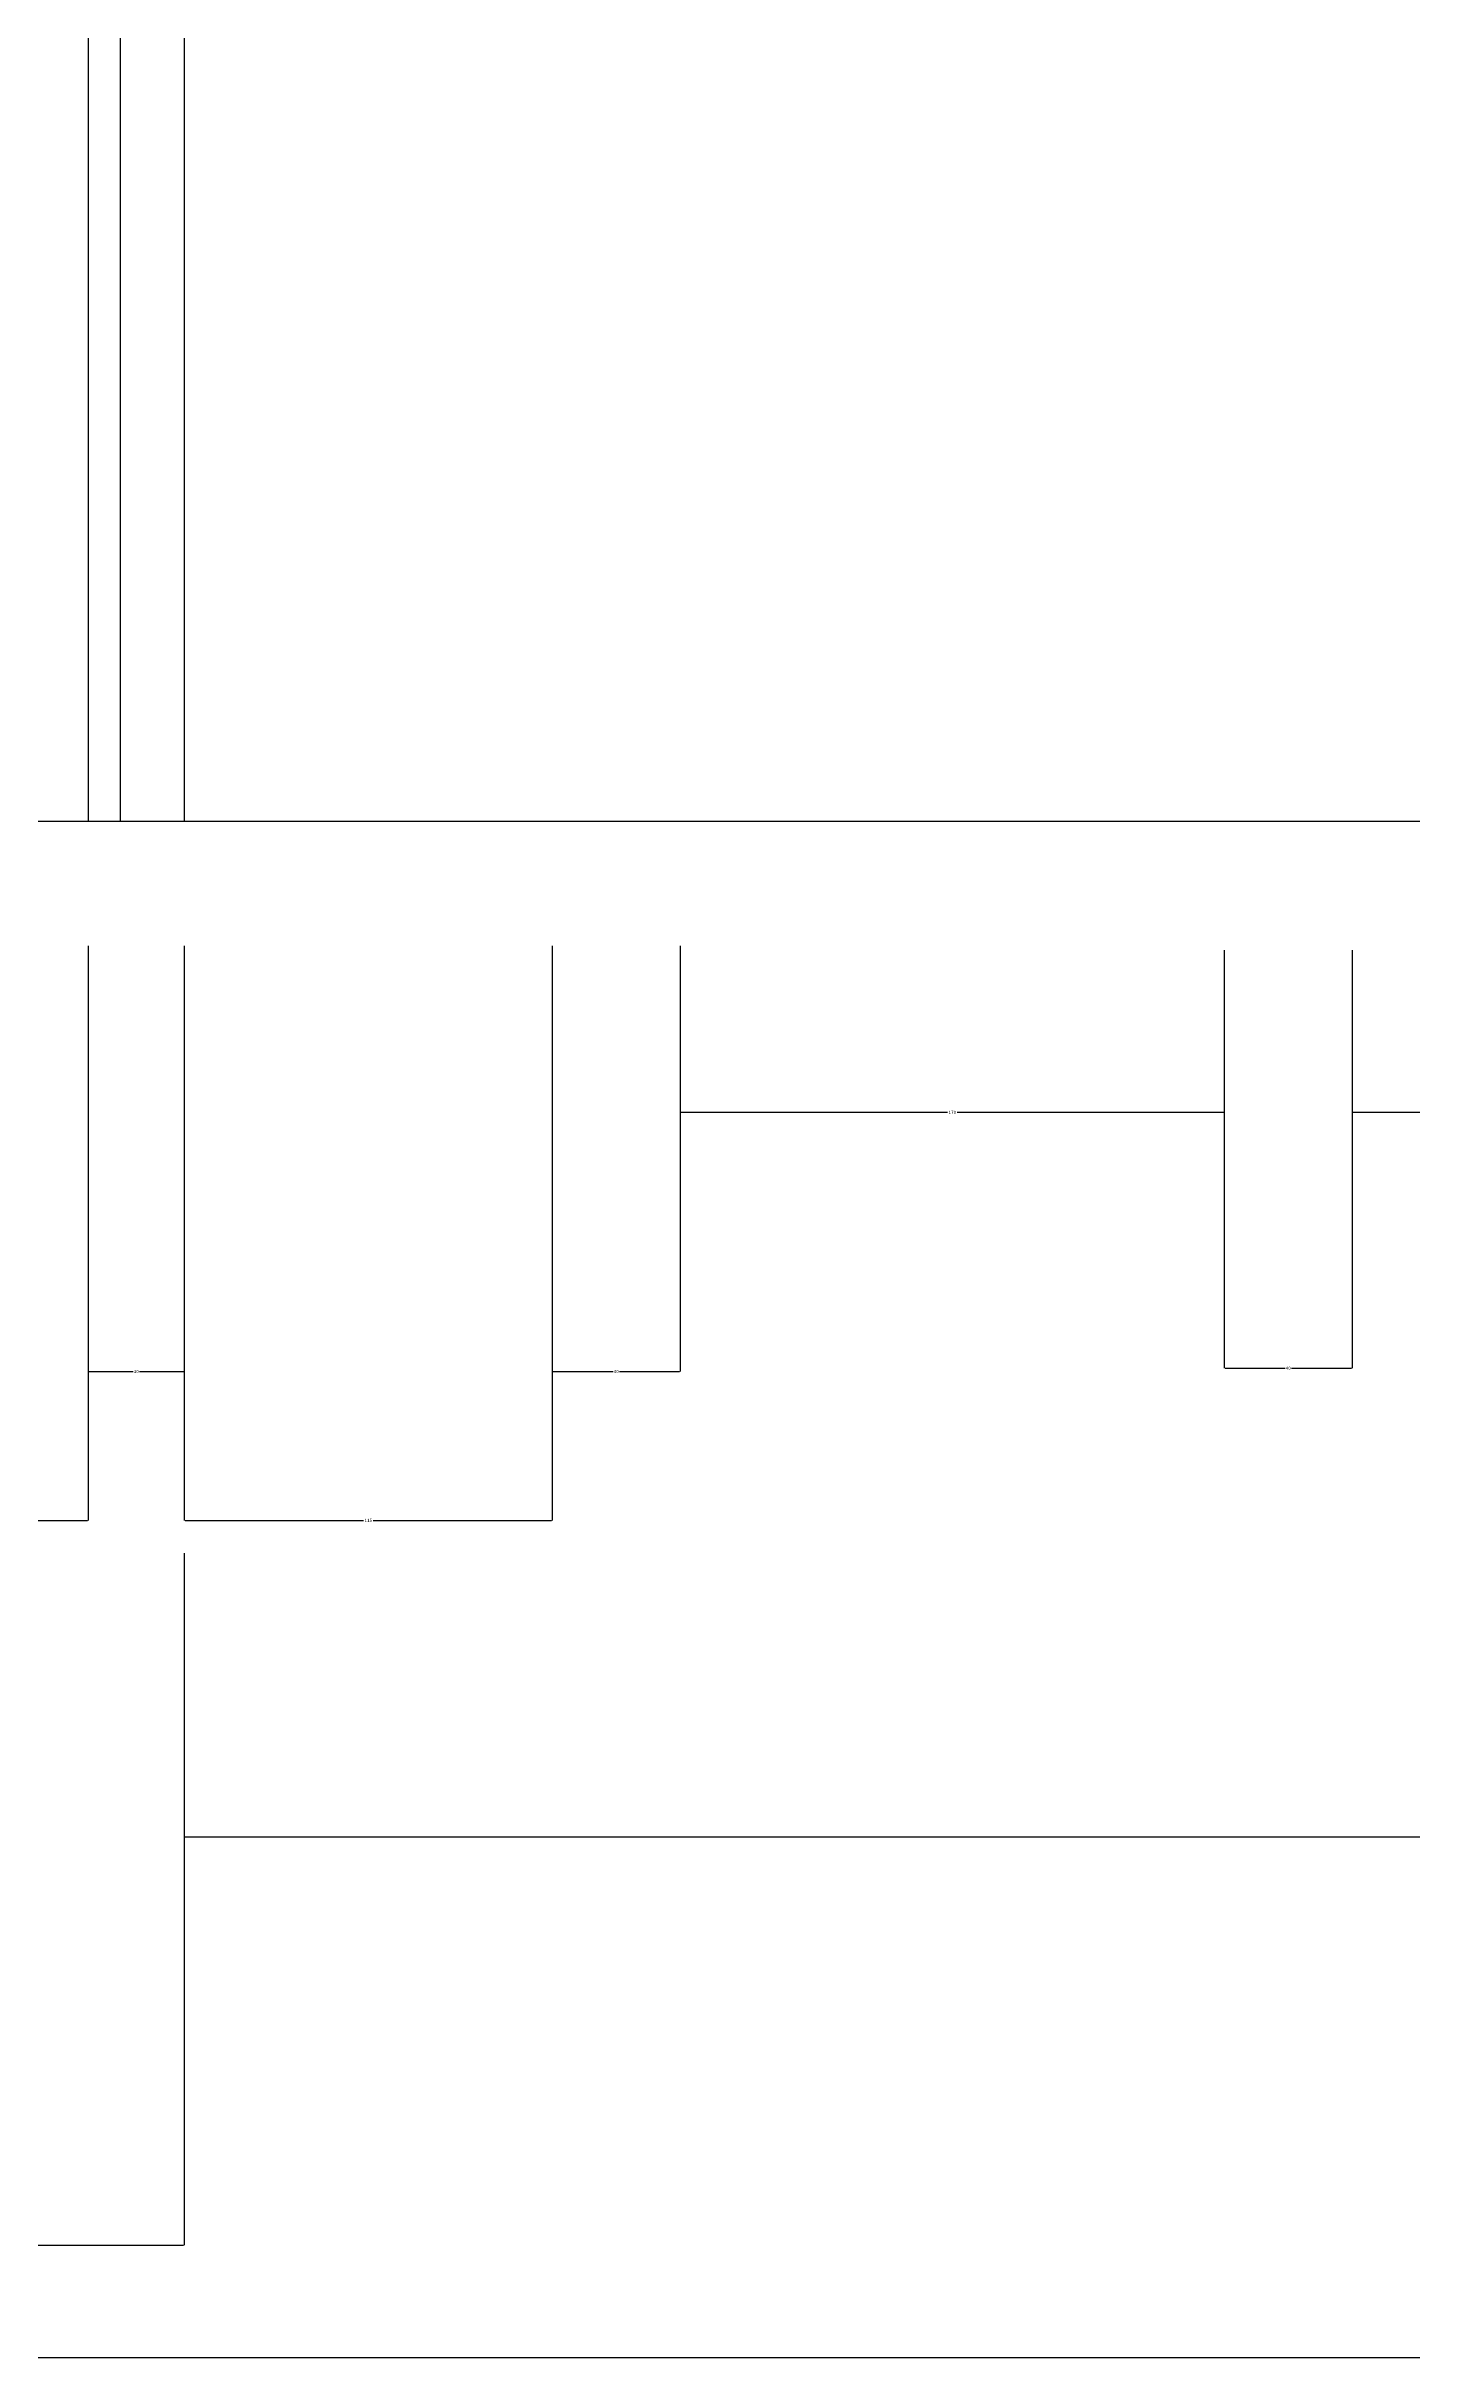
# Model space of a CAD drawing. Header units: metres. Extents: x 101 to 5257, y 290 to 7027.
# Drawn here: x 685 to 1112, y 3264 to 3987 of the extents above; entities that cross this region are included whole.
import ezdxf

# ---------------------------------------------------------------- set-up
doc = ezdxf.new("R2010")
doc.units = ezdxf.units.M
for name, color, linetype in [('2', 2, 'Continuous'), ('3', 3, 'Continuous'), ('4', 4, 'Continuous'), ('DIM', 3, 'Continuous')]:
    doc.layers.add(name, color=color, linetype=linetype)
doc.dimstyles.get("Standard").update_dxf_attribs({"dimtxt": 2.5, "dimasz": 2.5, "dimexe": 1.25, "dimexo": 0.625, "dimtad": 1, "dimcen": 2.5, "dimazin": 3, "dimtfac": 1, "dimtmove": 0, "dimatfit": 3})

# ---------------------------------------------------------------- blocks, each defined once
blk = doc.blocks.new('*D20')
for p, q in [((1093.3, 3704.68), (1093.3, 3653.97)), ((1263.3, 3704.68), (1263.3, 3653.97)), ((1093.55, 3653.97), (1176.8, 3653.97)), ((1179.8, 3653.97), (1263.05, 3653.97))]:
    blk.add_line(p, q)
at = {"layer": 'Defpoints'}
for p in [(1093.3, 3704.68), (1263.3, 3704.68), (1093.3, 3653.97)]:
    blk.add_point(p, dxfattribs=at)
at = {"layer": 'DIM', "insert": (1178.3, 3653.97), "char_height": 1, "attachment_point": 5}
blk.add_mtext('170', dxfattribs=at)
blk = doc.blocks.new('*D21')
for p, q in [((1053.3, 3704.68), (1053.3, 3574.02)), ((1093.3, 3704.68), (1093.3, 3574.02)), ((1053.55, 3574.02), (1072.3, 3574.02)), ((1074.3, 3574.02), (1093.05, 3574.02))]:
    blk.add_line(p, q)
at = {"layer": 'Defpoints'}
for p in [(1053.3, 3704.68), (1093.3, 3704.68), (1053.3, 3574.02)]:
    blk.add_point(p, dxfattribs=at)
at = {"layer": 'DIM', "insert": (1073.3, 3574.02), "char_height": 1, "attachment_point": 5}
blk.add_mtext('40', dxfattribs=at)
blk = doc.blocks.new('*D22')
for p, q in [((883.3, 3706.01), (883.3, 3653.97)), ((1053.3, 3704.68), (1053.3, 3653.97)), ((883.55, 3653.97), (966.8, 3653.97)), ((969.8, 3653.97), (1053.05, 3653.97))]:
    blk.add_line(p, q)
at = {"layer": 'Defpoints'}
for p in [(883.3, 3706.01), (1053.3, 3704.68), (883.3, 3653.97)]:
    blk.add_point(p, dxfattribs=at)
at = {"layer": 'DIM', "insert": (968.3, 3653.97), "char_height": 1, "attachment_point": 5}
blk.add_mtext('170', dxfattribs=at)
blk = doc.blocks.new('*D23')
for p, q in [((843.3, 3706.01), (843.3, 3572.98)), ((883.3, 3706.01), (883.3, 3572.98)), ((843.55, 3572.98), (862.3, 3572.98)), ((864.3, 3572.98), (883.05, 3572.98))]:
    blk.add_line(p, q)
at = {"layer": 'Defpoints'}
for p in [(843.3, 3706.01), (883.3, 3706.01), (843.3, 3572.98)]:
    blk.add_point(p, dxfattribs=at)
at = {"layer": 'DIM', "insert": (863.3, 3572.98), "char_height": 1, "attachment_point": 5}
blk.add_mtext('40', dxfattribs=at)
blk = doc.blocks.new('*D24')
for p, q in [((728.3, 3706.01), (728.3, 3526.47)), ((843.3, 3706.01), (843.3, 3526.47)), ((728.55, 3526.47), (784.3, 3526.47)), ((787.3, 3526.47), (843.05, 3526.47))]:
    blk.add_line(p, q)
at = {"layer": 'Defpoints'}
for p in [(728.3, 3706.01), (843.3, 3706.01), (728.3, 3526.47)]:
    blk.add_point(p, dxfattribs=at)
at = {"layer": 'DIM', "insert": (785.8, 3526.47), "char_height": 1, "attachment_point": 5}
blk.add_mtext('115', dxfattribs=at)
blk = doc.blocks.new('*D25')
for p, q in [((698.3, 3706.01), (698.3, 3572.98)), ((728.3, 3706.01), (728.3, 3572.98)), ((698.55, 3572.98), (712.3, 3572.98)), ((714.3, 3572.98), (728.05, 3572.98))]:
    blk.add_line(p, q)
at = {"layer": 'Defpoints'}
for p in [(698.3, 3706.01), (728.3, 3706.01), (698.3, 3572.98)]:
    blk.add_point(p, dxfattribs=at)
at = {"layer": 'DIM', "insert": (713.3, 3572.98), "char_height": 1, "attachment_point": 5}
blk.add_mtext('30', dxfattribs=at)
blk = doc.blocks.new('*D26')
for p, q in [((628.3, 3706.01), (628.3, 3526.47)), ((698.3, 3706.01), (698.3, 3526.47)), ((628.55, 3526.47), (662.3, 3526.47)), ((664.3, 3526.47), (698.05, 3526.47))]:
    blk.add_line(p, q)
at = {"layer": 'Defpoints'}
for p in [(628.3, 3706.01), (698.3, 3706.01), (628.3, 3526.47)]:
    blk.add_point(p, dxfattribs=at)
at = {"layer": 'DIM', "insert": (663.3, 3526.47), "char_height": 1, "attachment_point": 5}
blk.add_mtext('70', dxfattribs=at)
blk = doc.blocks.new('*D27')
for p, q in [((628.3, 3305.31), (628.3, 3264.84)), ((2628.3, 3305.31), (2628.3, 3264.84)), ((628.55, 3264.84), (1626.3, 3264.84)), ((1630.3, 3264.84), (2628.05, 3264.84))]:
    blk.add_line(p, q)
at = {"layer": 'Defpoints'}
for p in [(628.3, 3305.31), (2628.3, 3305.31), (628.3, 3264.84)]:
    blk.add_point(p, dxfattribs=at)
at = {"layer": 'DIM', "insert": (1628.3, 3264.84), "char_height": 1, "attachment_point": 5}
blk.add_mtext('2000', dxfattribs=at)
blk = doc.blocks.new('*D28')
for p, q in [((728.3, 3516.21), (728.3, 3427.53)), ((2528.3, 3516.21), (2528.3, 3427.53)), ((728.55, 3427.53), (1626.3, 3427.53)), ((1630.3, 3427.53), (2528.05, 3427.53))]:
    blk.add_line(p, q)
at = {"layer": 'Defpoints'}
for p in [(728.3, 3516.21), (2528.3, 3516.21), (728.3, 3427.53)]:
    blk.add_point(p, dxfattribs=at)
at = {"layer": 'DIM', "insert": (1628.3, 3427.53), "char_height": 1, "attachment_point": 5}
blk.add_mtext('1800', dxfattribs=at)
blk = doc.blocks.new('*D29')
for p, q in [((628.3, 3516.21), (628.3, 3300.03)), ((728.3, 3516.21), (728.3, 3300.03)), ((628.55, 3300.03), (676.8, 3300.03)), ((679.8, 3300.03), (728.05, 3300.03))]:
    blk.add_line(p, q)
at = {"layer": 'Defpoints'}
for p in [(628.3, 3516.21), (728.3, 3516.21), (628.3, 3300.03)]:
    blk.add_point(p, dxfattribs=at)
at = {"layer": 'DIM', "insert": (678.3, 3300.03), "char_height": 1, "attachment_point": 5}
blk.add_mtext('100', dxfattribs=at)

msp = doc.modelspace()

# ---------------------------------------------------------------- linework, layer by layer
at = {"layer": '2'}
msp.add_line((2628.3, 3744.88), (628.3, 3744.88), dxfattribs=at)
at = {"layer": '3'}
for points in [[(2558.3, 3744.88), (2558.3, 6174.88), (698.3, 6174.88), (698.3, 3744.88)], [(2548.3, 3744.88), (2548.3, 6164.88), (708.3, 6164.88), (708.3, 3744.88)]]:
    msp.add_lwpolyline(points, dxfattribs=at)
at = {"layer": '4'}
msp.add_lwpolyline([(1628.3, 3744.88), (1628.3, 6144.88), (728.3, 6144.88), (728.3, 3744.88)], dxfattribs=at)

# ---------------------------------------------------------------- dimensions: what is measured, and where the dimension line sits
at = {"layer": 'DIM'}
for base, p1, p2, picture, middle in [((628.3, 3526.47), (628.3, 3706.01), (698.3, 3706.01), '*D26', (663.3, 3526.47)), ((698.3, 3572.98), (698.3, 3706.01), (728.3, 3706.01), '*D25', (713.3, 3572.98)), ((728.3, 3526.47), (728.3, 3706.01), (843.3, 3706.01), '*D24', (785.8, 3526.47)), ((843.3, 3572.98), (843.3, 3706.01), (883.3, 3706.01), '*D23', (863.3, 3572.98)), ((883.3, 3653.97), (883.3, 3706.01), (1053.3, 3704.68), '*D22', (968.3, 3653.97)), ((1053.3, 3574.02), (1053.3, 3704.68), (1093.3, 3704.68), '*D21', (1073.3, 3574.02)), ((1093.3, 3653.97), (1093.3, 3704.68), (1263.3, 3704.68), '*D20', (1178.3, 3653.97)), ((628.3, 3300.03), (628.3, 3516.21), (728.3, 3516.21), '*D29', (678.3, 3300.03)), ((728.3, 3427.53), (728.3, 3516.21), (2528.3, 3516.21), '*D28', (1628.3, 3427.53)), ((628.3, 3264.84), (628.3, 3305.31), (2628.3, 3305.31), '*D27', (1628.3, 3264.84))]:
    dim = msp.add_linear_dim(base=base, p1=p1, p2=p2, dimstyle='Standard', dxfattribs=at)
    dim.commit()
    dim.dimension.update_dxf_attribs({"geometry": picture, "text_midpoint": middle})

doc.saveas('drawing.dxf')
